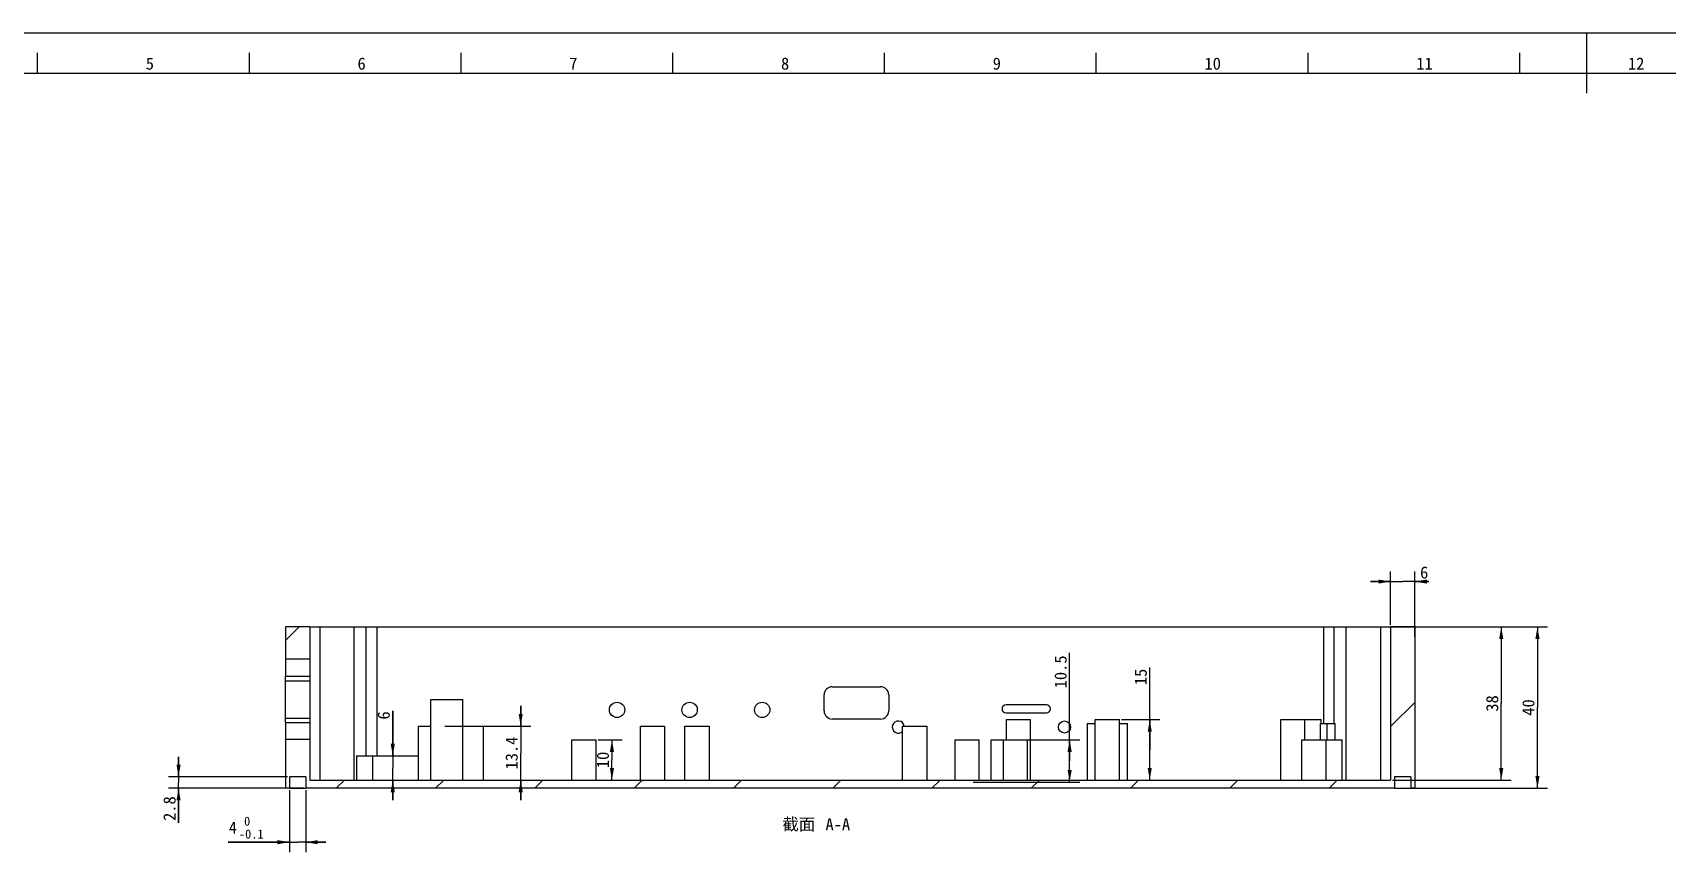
# Model space of a CAD drawing. Header units: millimetres. Extents: x 0 to 1189, y 0 to 841.
# Drawn here: x 209.3 to 614.6, y 637.9 to 841 of the extents above; entities that cross this region are included whole.
import ezdxf
from ezdxf.enums import TextEntityAlignment as Align

# ---------------------------------------------------------------- set-up
doc = ezdxf.new("R2010")
doc.units = ezdxf.units.MM
doc.header["$LTSCALE"] = 65.395
doc.layers.get('0').update_dxf_attribs({"linetype": 'CONTINUOUS'})
for name, color, linetype in [('03_ALL_AXES', 7, 'CONTINUOUS'), ('09_ALL_ROUNDS', 7, 'CONTINUOUS'), ('20_ALL_FEATURES', 7, 'CONTINUOUS'), ('50_ALL_DETAILS', 7, 'CONTINUOUS'), ('51__DRAFT_DIMS', 7, 'CONTINUOUS')]:
    doc.layers.add(name, color=color, linetype=linetype)
doc.styles.get("Standard").update_dxf_attribs({"font": 'simfang.ttf'})
doc.styles.add('TEXTSTYLE_2', font='simfang.ttf')
doc.styles.add('TEXTSTYLE_4', font='simfang.ttf')
doc.styles.add('TEXTSTYLE_5', font='simfang.ttf')
doc.dimstyles.new('DIMSTYLE_10', dxfattribs={"dimtxt": 3, "dimasz": 3, "dimexe": 2.5, "dimexo": 0.5, "dimgap": 0.75, "dimtad": 1, "dimdsep": 46, "dimtxsty": 'Standard', "dimblk": '_FILLED', "dimblk1": '_FILLED', "dimblk2": '_FILLED', "dimcen": 0.09, "dimclrt": 3, "dimazin": 2, "dimtol": 1, "dimtm": 0.1, "dimtfac": 0.75, "dimtofl": 0, "dimtmove": 0, "dimatfit": 3, "dimldrblk": '_FILLED', "dimfxl": 0, "dimtolj": 1, "dimarcsym": 0})
doc.dimstyles.new('DIMSTYLE_3', dxfattribs={"dimtxt": 3, "dimasz": 3, "dimexe": 2.5, "dimexo": 0.5, "dimgap": 0.75, "dimtad": 1, "dimdsep": 46, "dimtxsty": 'Standard', "dimblk": '_FILLED', "dimblk1": '_FILLED', "dimblk2": '_FILLED', "dimcen": 0.09, "dimclrt": 3, "dimazin": 2, "dimtp": 0.3, "dimtm": 0.3, "dimtfac": 1, "dimtofl": 0, "dimtmove": 0, "dimatfit": 3, "dimldrblk": '_FILLED', "dimfxl": 0, "dimtolj": 1, "dimarcsym": 0})
doc.dimstyles.new('DIMSTYLE_5', dxfattribs={"dimtxt": 3, "dimasz": 3, "dimexe": 2.5, "dimexo": 0.5, "dimgap": 0.75, "dimtad": 1, "dimdsep": 46, "dimtxsty": 'Standard', "dimblk": '_FILLED', "dimblk1": '_FILLED', "dimblk2": '_FILLED', "dimcen": 0.09, "dimclrt": 3, "dimazin": 2, "dimtp": 0.2, "dimtm": 0.2, "dimtfac": 1, "dimtofl": 0, "dimtmove": 0, "dimatfit": 3, "dimldrblk": '_FILLED', "dimfxl": 0, "dimtolj": 1, "dimarcsym": 0})
doc.dimstyles.new('DIMSTYLE_9', dxfattribs={"dimtxt": 3, "dimasz": 3, "dimexe": 2.5, "dimexo": 0.5, "dimgap": 0.75, "dimtad": 1, "dimdsep": 46, "dimtxsty": 'Standard', "dimblk": '_FILLED', "dimblk1": '_FILLED', "dimblk2": '_FILLED', "dimcen": 0.09, "dimclrt": 3, "dimazin": 2, "dimtp": 0.1, "dimtm": 0.1, "dimtfac": 1, "dimtofl": 0, "dimtmove": 0, "dimatfit": 3, "dimldrblk": '_FILLED', "dimfxl": 0, "dimtolj": 1, "dimarcsym": 0})

# ---------------------------------------------------------------- blocks, each defined once
blk = doc.blocks.new('_FILLED')
at = {"color": 0, "linetype": 'ByBlock'}
blk.add_solid([(0, 0), (-1, 0.17), (-1, -0.17)], dxfattribs=at)
blk = doc.blocks.new('*D96')
at = {"layer": '51__DRAFT_DIMS', "color": 4}
for p, q in [((245.45, 656.6), (245.45, 661.6)), ((245.45, 661.6), (245.45, 655.2)), ((272.47, 656.6), (242.95, 656.6)), ((276.47, 653.8), (242.95, 653.8)), ((245.45, 645.2), (245.45, 655.2)), ((245.45, 653.8), (245.45, 645.2))]:
    blk.add_line(p, q, dxfattribs=at)
at = {"layer": '51__DRAFT_DIMS', "color": 4, "xscale": 3, "yscale": 3, "zscale": 3}
for p, rotation in [((245.45, 656.6), 270), ((245.45, 653.8), 90)]:
    blk.add_blockref('_FILLED', p, dxfattribs=dict(at, rotation=rotation))
at = {"layer": '51__DRAFT_DIMS', "color": 3}
blk.add_text('2.8', height=3, rotation=90, dxfattribs=at).set_placement((244.7, 651.81), align=Align.RIGHT)
blk = doc.blocks.new('*D97')
at = {"layer": '51__DRAFT_DIMS', "color": 4}
for p, q in [((272.97, 653.3), (272.97, 637.92)), ((276.97, 653.3), (276.97, 637.92)), ((272.97, 640.42), (257.72, 640.42)), ((257.72, 640.42), (274.97, 640.42)), ((281.97, 640.42), (274.97, 640.42)), ((276.97, 640.42), (281.97, 640.42))]:
    blk.add_line(p, q, dxfattribs=at)
at = {"layer": '51__DRAFT_DIMS', "color": 4, "xscale": 3, "yscale": 3, "zscale": 3}
blk.add_blockref('_FILLED', (272.97, 640.42), dxfattribs=at)
at = {"layer": '51__DRAFT_DIMS', "color": 4, "xscale": 3, "yscale": 3, "zscale": 3, "rotation": 180}
blk.add_blockref('_FILLED', (276.97, 640.42), dxfattribs=at)
at = {"layer": '51__DRAFT_DIMS', "color": 3}
blk.add_text('4', height=3, dxfattribs=at).set_placement((259.93, 642.54), align=Align.RIGHT)
at = {"layer": '51__DRAFT_DIMS', "color": 3, "style": 'TEXTSTYLE_5'}
for s, p in [(' 0', (263.23, 644.5)), ('-0.1', (266.54, 641.32))]:
    blk.add_text(s, height=2.25, dxfattribs=at).set_placement(p, align=Align.RIGHT)
blk = doc.blocks.new('*D98')
at = {"layer": '51__DRAFT_DIMS', "color": 4}
for p, q in [((529.82, 693.8), (584.88, 693.8)), ((582.38, 693.8), (582.38, 673.8)), ((582.38, 653.8), (582.38, 673.8)), ((547.47, 653.8), (584.88, 653.8))]:
    blk.add_line(p, q, dxfattribs=at)
at = {"layer": '51__DRAFT_DIMS', "color": 4, "xscale": 3, "yscale": 3, "zscale": 3}
for p, rotation in [((582.38, 693.8), 90), ((582.38, 653.8), 270)]:
    blk.add_blockref('_FILLED', p, dxfattribs=dict(at, rotation=rotation))
at = {"layer": '51__DRAFT_DIMS', "color": 3}
blk.add_text('40', height=3, rotation=90, dxfattribs=at).set_placement((581.63, 673.8), align=Align.CENTER)
blk = doc.blocks.new('*D99')
at = {"layer": '51__DRAFT_DIMS', "color": 4}
for p, q in [((529.82, 693.8), (575.9, 693.8)), ((573.4, 693.8), (573.4, 674.8)), ((573.4, 655.8), (573.4, 674.8)), ((546.47, 655.8), (575.9, 655.8))]:
    blk.add_line(p, q, dxfattribs=at)
at = {"layer": '51__DRAFT_DIMS', "color": 4, "xscale": 3, "yscale": 3, "zscale": 3}
for p, rotation in [((573.4, 693.8), 90), ((573.4, 655.8), 270)]:
    blk.add_blockref('_FILLED', p, dxfattribs=dict(at, rotation=rotation))
at = {"layer": '51__DRAFT_DIMS', "color": 3}
blk.add_text('38', height=3, rotation=90, dxfattribs=at).set_placement((572.65, 674.8), align=Align.CENTER)
blk = doc.blocks.new('*D100')
at = {"layer": '51__DRAFT_DIMS', "color": 4}
for p, q in [((545.97, 694.3), (545.97, 707.5)), ((551.97, 691.3), (551.97, 707.5)), ((545.97, 705), (540.97, 705)), ((540.97, 705), (548.97, 705)), ((555.47, 705), (548.97, 705)), ((551.97, 705), (555.47, 705))]:
    blk.add_line(p, q, dxfattribs=at)
at = {"layer": '51__DRAFT_DIMS', "color": 4, "xscale": 3, "yscale": 3, "zscale": 3}
blk.add_blockref('_FILLED', (545.97, 705), dxfattribs=at)
at = {"layer": '51__DRAFT_DIMS', "color": 4, "xscale": 3, "yscale": 3, "zscale": 3, "rotation": 180}
blk.add_blockref('_FILLED', (551.97, 705), dxfattribs=at)
at = {"layer": '51__DRAFT_DIMS', "color": 3}
blk.add_text('6', height=3, dxfattribs=at).set_placement((553.27, 705.75))
blk = doc.blocks.new('*D101')
at = {"layer": '51__DRAFT_DIMS', "color": 4}
for p, q in [((298.56, 661.8), (298.56, 673)), ((298.56, 673), (298.56, 658.8)), ((298.56, 650.8), (298.56, 658.8)), ((298.56, 655.8), (298.56, 650.8))]:
    blk.add_line(p, q, dxfattribs=at)
at = {"layer": '51__DRAFT_DIMS', "color": 4, "xscale": 3, "yscale": 3, "zscale": 3}
for p, rotation in [((298.56, 661.8), 270), ((298.56, 655.8), 90)]:
    blk.add_blockref('_FILLED', p, dxfattribs=dict(at, rotation=rotation))
at = {"layer": '51__DRAFT_DIMS', "color": 3}
blk.add_text('6', height=3, rotation=90, dxfattribs=at).set_placement((297.81, 670.8))
blk = doc.blocks.new('*D102')
at = {"layer": '51__DRAFT_DIMS', "color": 4}
for p, q in [((330.28, 669.2), (330.28, 674.2)), ((330.28, 674.2), (330.28, 662.5)), ((311.47, 669.2), (332.78, 669.2)), ((330.28, 650.8), (330.28, 662.5)), ((330.28, 655.8), (330.28, 650.8))]:
    blk.add_line(p, q, dxfattribs=at)
at = {"layer": '51__DRAFT_DIMS', "color": 4, "xscale": 3, "yscale": 3, "zscale": 3}
for p, rotation in [((330.28, 669.2), 270), ((330.28, 655.8), 90)]:
    blk.add_blockref('_FILLED', p, dxfattribs=dict(at, rotation=rotation))
at = {"layer": '51__DRAFT_DIMS', "color": 3}
blk.add_text('13.4', height=3, rotation=90, dxfattribs=at).set_placement((329.53, 662.5), align=Align.CENTER)
blk = doc.blocks.new('*D103')
at = {"layer": '51__DRAFT_DIMS', "color": 4}
for p, q in [((349.47, 665.8), (355.4, 665.8)), ((352.9, 665.8), (352.9, 660.8)), ((352.9, 655.8), (352.9, 660.8))]:
    blk.add_line(p, q, dxfattribs=at)
at = {"layer": '51__DRAFT_DIMS', "color": 4, "xscale": 3, "yscale": 3, "zscale": 3}
for p, rotation in [((352.9, 665.8), 90), ((352.9, 655.8), 270)]:
    blk.add_blockref('_FILLED', p, dxfattribs=dict(at, rotation=rotation))
at = {"layer": '51__DRAFT_DIMS', "color": 3}
blk.add_text('10', height=3, rotation=90, dxfattribs=at).set_placement((352.15, 660.8), align=Align.CENTER)
blk = doc.blocks.new('*D104')
at = {"layer": '51__DRAFT_DIMS', "color": 4}
for p, q in [((466.39, 660.55), (466.39, 687.35)), ((453.47, 665.8), (468.89, 665.8)), ((466.39, 665.8), (466.39, 660.55)), ((466.39, 655.3), (466.39, 660.55)), ((442.47, 655.3), (468.89, 655.3))]:
    blk.add_line(p, q, dxfattribs=at)
at = {"layer": '51__DRAFT_DIMS', "color": 4, "xscale": 3, "yscale": 3, "zscale": 3}
for p, rotation in [((466.39, 665.8), 90), ((466.39, 655.3), 270)]:
    blk.add_blockref('_FILLED', p, dxfattribs=dict(at, rotation=rotation))
at = {"layer": '51__DRAFT_DIMS', "color": 3}
blk.add_text('10.5', height=3, rotation=90, dxfattribs=at).set_placement((465.64, 678.54))
blk = doc.blocks.new('*D105')
at = {"layer": '51__DRAFT_DIMS', "color": 4}
for p, q in [((486.25, 663.3), (486.25, 683.72)), ((479.22, 670.8), (488.75, 670.8)), ((486.25, 670.8), (486.25, 663.3)), ((486.25, 655.8), (486.25, 663.3))]:
    blk.add_line(p, q, dxfattribs=at)
at = {"layer": '51__DRAFT_DIMS', "color": 4, "xscale": 3, "yscale": 3, "zscale": 3}
for p, rotation in [((486.25, 670.8), 90), ((486.25, 655.8), 270)]:
    blk.add_blockref('_FILLED', p, dxfattribs=dict(at, rotation=rotation))
at = {"layer": '51__DRAFT_DIMS', "color": 3}
blk.add_text('15', height=3, rotation=90, dxfattribs=at).set_placement((485.5, 679.32))

msp = doc.modelspace()

# ---------------------------------------------------------------- hatches: boundary and pattern name
h = msp.add_hatch()
h.set_pattern_fill('A', color=4, scale=17.405705, angle=45, style=0, pattern_type=0)
h.set_pattern_definition([(45, (0, 0), (-12.3077, 12.3077), [])])
edge = h.paths.add_edge_path()
edge.add_line((551.97, 653.799), (550.97, 653.799))
edge.add_line((550.97, 656.599), (550.97, 653.799))
edge.add_line((550.97, 656.599), (546.97, 656.599))
edge.add_line((546.97, 656.599), (546.97, 653.799))
edge.add_line((546.97, 653.799), (276.97, 653.799))
edge.add_line((276.97, 656.599), (276.97, 653.799))
edge.add_line((276.97, 656.599), (272.97, 656.599))
edge.add_line((272.97, 656.599), (272.97, 653.799))
edge.add_line((272.97, 653.799), (271.97, 653.799))
edge.add_line((271.97, 665.841), (271.97, 653.799))
edge.add_line((277.97, 665.841), (271.97, 665.841))
edge.add_line((277.97, 665.841), (277.97, 655.799))
edge.add_line((277.97, 655.799), (545.97, 655.799))
edge.add_line((545.97, 693.799), (545.97, 655.799))
edge.add_line((551.97, 693.799), (545.97, 693.799))
edge.add_line((551.97, 693.799), (551.97, 653.799))
edge = h.paths.add_edge_path()
edge.add_line((271.97, 693.799), (271.97, 685.757))
edge.add_line((277.97, 693.799), (271.97, 693.799))
edge.add_line((277.97, 693.799), (277.97, 685.757))
edge.add_line((277.97, 685.757), (271.97, 685.757))

# ---------------------------------------------------------------- linework, layer by layer
at = {"color": 7}
for p, q in [((0, 841), (1189, 841)), ((594.5, 841), (594.5, 826)), ((210.5, 831), (210.5, 836)), ((263, 831), (263, 836)), ((315.5, 831), (315.5, 836)), ((368, 831), (368, 836)), ((420.5, 831), (420.5, 836)), ((473, 831), (473, 836)), ((525.5, 831), (525.5, 836)), ((578, 831), (578, 836)), ((25, 831), (1179, 831)), ((271.97, 693.799), (271.97, 681.548)), ((277.97, 693.799), (271.97, 693.799)), ((277.97, 693.799), (277.97, 681.548)), ((288.97, 655.799), (288.97, 693.799)), ((291.97, 661.799), (291.97, 693.799)), ((531.97, 669.799), (531.97, 693.799)), ((534.97, 655.799), (534.97, 693.799)), ((551.97, 693.799), (545.97, 693.799)), ((545.97, 693.799), (545.97, 655.799)), ((551.97, 693.799), (551.97, 653.799)), ((277.97, 685.757), (271.97, 685.757)), ((271.97, 670.05), (271.97, 653.799)), ((277.97, 670.05), (277.97, 655.799)), ((277.97, 665.841), (271.97, 665.841)), ((272.97, 656.599), (272.97, 653.799)), ((276.97, 656.599), (272.97, 656.599)), ((276.97, 656.599), (276.97, 653.799)), ((550.97, 656.599), (546.97, 656.599)), ((546.97, 656.599), (546.97, 653.799)), ((550.97, 656.599), (550.97, 653.799)), ((272.97, 653.799), (271.97, 653.799)), ((546.97, 653.799), (276.97, 653.799)), ((277.97, 655.799), (545.97, 655.799)), ((551.97, 653.799), (550.97, 653.799))]:
    msp.add_line(p, q, dxfattribs=at)
at = {"layer": '03_ALL_AXES', "color": 4}
msp.add_line((294.619, 693.799), (294.619, 661.799), dxfattribs=at)
at = {"layer": '03_ALL_AXES', "color": 7}
for p, q in [((307.97, 655.799), (307.97, 675.799)), ((307.97, 675.799), (315.97, 675.799)), ((315.97, 655.799), (315.97, 675.799)), ((460.62, 674.449), (450.62, 674.449)), ((304.97, 655.799), (304.97, 669.199)), ((304.97, 669.199), (307.97, 669.199)), ((315.97, 669.199), (320.97, 669.199)), ((320.97, 669.199), (320.97, 655.799)), ((359.97, 655.799), (359.97, 669.199)), ((359.97, 669.199), (365.97, 669.199)), ((365.97, 669.199), (365.97, 655.799)), ((370.97, 655.799), (370.97, 669.199)), ((370.97, 669.199), (376.97, 669.199)), ((376.97, 669.199), (376.97, 655.799)), ((424.97, 669.199), (430.97, 669.199)), ((424.97, 655.799), (424.97, 669.199)), ((430.97, 669.199), (430.97, 655.799)), ((450.62, 672.449), (460.62, 672.449)), ((450.72, 670.799), (456.72, 670.799)), ((450.72, 665.799), (450.72, 670.799)), ((456.72, 655.799), (456.72, 670.799)), ((472.72, 670.799), (478.72, 670.799)), ((518.72, 670.799), (528.72, 670.799)), ((518.72, 655.799), (518.72, 670.799)), ((524.72, 665.799), (524.72, 670.799)), ((342.97, 655.799), (342.97, 665.799)), ((342.97, 665.799), (348.97, 665.799)), ((348.97, 655.799), (348.97, 665.799)), ((437.97, 665.799), (443.97, 665.799)), ((437.97, 655.799), (437.97, 665.799)), ((443.97, 655.799), (443.97, 665.799)), ((446.97, 665.799), (455.97, 665.799)), ((446.97, 655.799), (446.97, 665.799)), ((449.97, 655.799), (449.97, 665.799)), ((455.97, 655.799), (455.97, 665.799)), ((523.97, 665.799), (533.97, 665.799)), ((523.97, 655.799), (523.97, 665.799)), ((529.97, 655.799), (529.97, 665.799)), ((533.97, 655.799), (533.97, 665.799)), ((272.97, 653.799), (276.97, 653.799)), ((546.97, 653.799), (550.97, 653.799))]:
    msp.add_line(p, q, dxfattribs=at)
for centre, radius in [((354.17, 673.199), 1.9), ((372.17, 673.199), 1.9), ((390.17, 673.199), 1.9), ((465.12, 668.949), 1.5)]:
    msp.add_circle(centre, radius, dxfattribs=at)
for centre, radius, start, end in [((450.62, 673.449), 1, 90, 270), ((460.62, 673.449), 1, 270, 90), ((423.92, 668.939), 1.5, 9.98206, 314.42982)]:
    msp.add_arc(centre, radius, start, end, dxfattribs=at)
at = {"layer": '09_ALL_ROUNDS', "color": 7}
for p, q in [((531.97, 693.799), (543.432, 693.799)), ((271.97, 670.05), (271.97, 681.548)), ((277.97, 681.548), (277.97, 670.05)), ((470.72, 669.799), (472.72, 669.799)), ((478.72, 669.799), (480.72, 669.799)), ((528.47, 669.799), (532.19, 669.799)), ((528.72, 669.799), (528.72, 670.799)), ((530.268, 665.799), (530.268, 669.799)), ((289.536, 661.799), (304.97, 661.799))]:
    msp.add_line(p, q, dxfattribs=at)
at = {"layer": '09_ALL_ROUNDS', "color": 4}
for p, q in [((271.97, 681.548), (277.97, 681.548)), ((271.97, 680.442), (277.97, 680.442)), ((271.97, 671.156), (277.97, 671.156)), ((271.97, 670.05), (277.97, 670.05)), ((470.72, 669.799), (470.72, 655.799)), ((480.72, 655.799), (480.72, 669.799)), ((528.47, 669.799), (528.47, 665.799)), ((532.19, 665.799), (532.19, 669.799)), ((289.536, 661.799), (289.536, 655.799)), ((293.567, 661.799), (293.567, 655.799))]:
    msp.add_line(p, q, dxfattribs=at)
at = {"layer": '20_ALL_FEATURES', "color": 7}
for p, q in [((277.97, 693.799), (531.97, 693.799)), ((543.432, 693.799), (545.97, 693.799)), ((405.52, 672.939), (405.52, 676.939)), ((407.52, 678.939), (419.52, 678.939)), ((421.52, 676.939), (421.52, 672.939)), ((419.52, 670.939), (407.52, 670.939)), ((472.72, 655.799), (472.72, 670.799)), ((478.72, 655.799), (478.72, 670.799))]:
    msp.add_line(p, q, dxfattribs=at)
at = {"layer": '20_ALL_FEATURES', "color": 4}
for p, q in [((280.509, 693.799), (280.509, 655.799)), ((529.321, 693.799), (529.321, 669.799)), ((543.432, 693.799), (543.432, 655.799))]:
    msp.add_line(p, q, dxfattribs=at)
at = {"layer": '20_ALL_FEATURES', "color": 7}
for centre, start, end in [((407.52, 676.939), 90, 180), ((419.52, 676.939), 0, 90), ((407.52, 672.939), 180, 270), ((419.52, 672.939), 270, 360)]:
    msp.add_arc(centre, 2, start, end, dxfattribs=at)

# ---------------------------------------------------------------- texts
at = {"color": 3}
for s, style, p in [('5', 'TEXTSTYLE_2', (237.319, 831.847)), ('6', 'TEXTSTYLE_2', (289.819, 831.847)), ('7', 'TEXTSTYLE_2', (342.319, 831.847)), ('8', 'TEXTSTYLE_2', (394.819, 831.847)), ('9', 'TEXTSTYLE_2', (447.319, 831.847)), ('10', 'TEXTSTYLE_4', (499.819, 831.847)), ('11', 'TEXTSTYLE_4', (552.319, 831.847)), ('12', 'TEXTSTYLE_4', (604.819, 831.847))]:
    msp.add_text(s, height=3, dxfattribs=dict(at, style=style)).set_placement(p)
at = {"layer": '50_ALL_DETAILS', "color": 3}
for s, p in [('截面 ', (405.361, 643.354)), ('A-A', (411.97, 643.354))]:
    msp.add_text(s, height=3, dxfattribs=at).set_placement(p, align=Align.RIGHT)

# ---------------------------------------------------------------- dimensions: what is measured, and where the dimension line sits
at = {"layer": '51__DRAFT_DIMS', "color": 4}
for base, p1, p2, dimstyle, picture, middle in [((551.97, 704.998), (545.97, 693.799), (551.97, 690.799), 'DIMSTYLE_9', '*D100', (554.343, 704.998)), ((276.97, 640.417), (272.97, 653.799), (276.97, 653.799), 'DIMSTYLE_10', '*D97', (262.129, 640.417))]:
    dim = msp.add_linear_dim(base=base, p1=p1, p2=p2, dimstyle=dimstyle, dxfattribs=at)
    dim.commit()
    dim.dimension.update_dxf_attribs({"geometry": picture, "text_midpoint": middle, "dimtype": 160})
for base, p1, p2, angle, dimstyle, picture, middle in [((582.378, 653.799), (529.321, 693.799), (546.97, 653.799), 270, 'DIMSTYLE_3', '*D98', (582.378, 673.737)), ((573.4, 693.799), (545.97, 655.799), (529.321, 693.799), 90, 'DIMSTYLE_3', '*D99', (573.4, 674.772)), ((466.386, 665.799), (441.97, 655.299), (452.97, 665.799), 90, 'DIMSTYLE_5', '*D104', (466.386, 683.025)), ((486.246, 655.799), (478.72, 670.799), (545.97, 655.799), 270, 'DIMSTYLE_5', '*D105', (486.246, 681.603)), ((330.283, 655.799), (310.97, 669.199), (277.97, 655.799), 270, 'DIMSTYLE_5', '*D102', (330.283, 662.636)), ((298.562, 661.799), (277.97, 655.799), (299.97, 661.799), 90, 'DIMSTYLE_9', '*D101', (298.562, 671.868)), ((352.904, 655.799), (348.97, 665.799), (277.97, 655.799), 270, 'DIMSTYLE_5', '*D103', (352.904, 660.913)), ((245.451, 653.799), (272.97, 656.599), (276.97, 653.799), 270, 'DIMSTYLE_9', '*D96', (245.451, 648.455))]:
    dim = msp.add_linear_dim(base=base, p1=p1, p2=p2, angle=angle, dimstyle=dimstyle, dxfattribs=at)
    dim.commit()
    dim.dimension.update_dxf_attribs({"geometry": picture, "text_midpoint": middle, "dimtype": 160})

doc.saveas('drawing.dxf')
